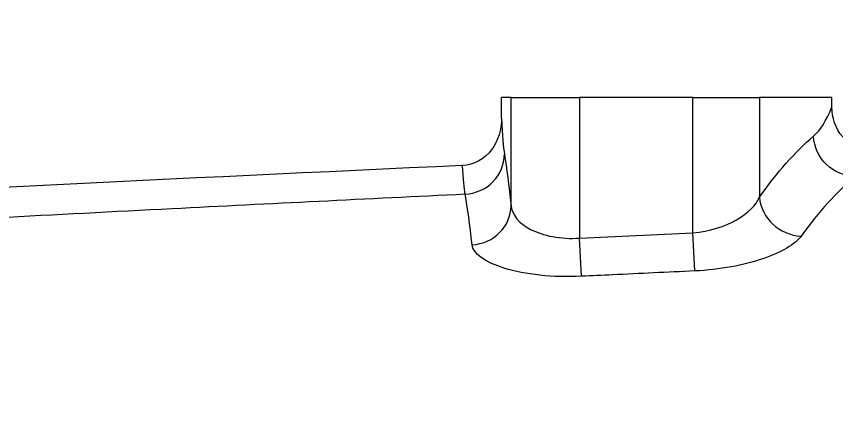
# Model space of a CAD drawing. Header units: millimetres. Extents: x 0 to 594, y 0 to 532.
# Drawn here: x 169.342 to 172.33, y 333.298 to 334.796 of the extents above; entities that cross this region are included whole.
import ezdxf

# ---------------------------------------------------------------- set-up
doc = ezdxf.new("R2010")
doc.units = ezdxf.units.MM
for name, color, linetype, true_color in [('1', 7, 'Continuous', 0xffffff), ('10', 7, 'Continuous', 0xffffff), ('4', 7, 'Continuous', 0xffffff)]:
    doc.layers.add(name, color=color, linetype=linetype, true_color=true_color)
doc.styles.add('iso-1', font='isocp.shx')
doc.dimstyles.get("Standard").update_dxf_attribs({"dimtxt": 0.18, "dimasz": 0.18, "dimexe": 0.18, "dimexo": 0.0625, "dimgap": 0.09, "dimtad": 0, "dimtih": 1, "dimtoh": 1, "dimdec": 4, "dimzin": 0, "dimdsep": 46, "dimtxsty": 'Standard', "dimcen": 0.09, "dimadec": 0, "dimazin": 0, "dimtfac": 1, "dimtdec": 4, "dimtofl": 0, "dimtmove": 0, "dimatfit": 3, "dimfxl": 1, "dimtolj": 1, "dimtzin": 0, "dimarcsym": 0})

# ---------------------------------------------------------------- blocks, each defined once
blk = doc.blocks.new('_U0')
at = {"layer": '1', "color": 250, "lineweight": 13}
for p, q in [((163.104778, 323.899195), (163.104778, 366.111489)), ((195.854778, 334.849195), (195.854778, 366.111489)), ((163.104778, 364.611489), (195.854778, 364.611489))]:
    blk.add_line(p, q, dxfattribs=at)
at = {"layer": '1', "color": 250, "lineweight": 18}
for points in [[(163.104778, 364.611489), (166.604776, 365.072273), (166.604779, 364.150705), (163.104778, 364.611489)], [(195.854778, 364.611489), (192.35478, 364.150705), (192.354776, 365.072273), (195.854778, 364.611489)]]:
    blk.add_solid(points, dxfattribs=at)
at = {"layer": '1', "color": 250, "linetype": 'Continuous', "lineweight": 18, "insert": (177.088725, 365.182542), "char_height": 3.5, "attachment_point": 7, "line_spacing_factor": 0.963855, "style": 'iso-1'}
blk.add_mtext('\\W0.6850;655', dxfattribs=at)

msp = doc.modelspace()

# ---------------------------------------------------------------- linework, layer by layer
at = {"layer": '1', "color": 250, "linetype": 'Continuous', "lineweight": 13}
msp.add_arc((163.10478, 409.45204), 121.09098, 275, 90, dxfattribs=at)
at = {"layer": '10', "color": 250, "linetype": 'Continuous', "lineweight": 18}
msp.add_arc((163.10478, 284.3992), 72.5978, 295, 185, dxfattribs=at)
at = {"layer": '4', "color": 250, "linetype": 'Continuous', "lineweight": 18}
for p, q in [((171.11113, 334.42388), (171.11113, 334.49919)), ((171.14635, 334.49919), (171.11113, 334.49919)), ((171.14635, 334.49919), (171.3962, 334.49919)), ((171.80946, 334.49919), (171.3962, 334.49919)), ((171.80946, 334.49919), (172.05203, 334.49919)), ((172.31644, 334.49919), (172.05203, 334.49919)), ((172.31644, 334.46476), (172.31644, 334.49919))]:
    msp.add_line(p, q, dxfattribs=at)
at = {"layer": '4', "color": 250, "linetype": 'Continuous', "lineweight": 13}
for p, q in [((171.14635, 334.1041), (171.14635, 334.49919)), ((171.3962, 334.49919), (171.3962, 333.98599)), ((171.80946, 334.00543), (171.80946, 334.49919)), ((172.05203, 334.49919), (172.05203, 334.13535)), ((171.40283, 333.84643), (171.3962, 333.98599)), ((171.81594, 333.86604), (171.80946, 334.00543))]:
    msp.add_line(p, q, dxfattribs=at)
for centre, major_axis, ratio, start_param, end_param in [((172.19758, 334.13535), (-0.12252, 0.08654), 0.917953, 0.6558724, 2.191885), ((170.99644, 334.1041), (0.14913, 0.01615), 0.951208, 4.6578083, 6.1698347)]:
    msp.add_ellipse(centre, major_axis=major_axis, ratio=ratio, start_param=start_param, end_param=end_param, dxfattribs=at)
for points in [[(172.24914, 334.35796), (172.27301, 334.37814), (172.29544, 334.41367), (172.31644, 334.46476)], [(171.11113, 334.42388), (171.11434, 334.36038), (171.11793, 334.31603), (171.12175, 334.29263)], [(172.05203, 334.13535), (172.1166, 334.22675), (172.18227, 334.3014), (172.24914, 334.35796)], [(171.12175, 334.29263), (171.13006, 334.24168), (171.13826, 334.17882), (171.14635, 334.1041)], [(170.97888, 334.14617), (170.97568, 334.16711), (170.97254, 334.20198), (170.96946, 334.25078)], [(172.40094, 334.21101), (172.33453, 334.1558), (172.26887, 334.08272), (172.20426, 333.99352)], [(171.00365, 333.96158), (170.99571, 334.0347), (170.98745, 334.09632), (170.97888, 334.14616)], [(171.3962, 333.98598), (171.53395, 333.99253), (171.6717, 333.99902), (171.80946, 334.00543)]]:
    msp.add_open_spline(points, degree=3, dxfattribs=at)
at = {"layer": '4', "color": 250, "linetype": 'Continuous', "lineweight": 18}
for points in [[(172.4584, 334.31274), (172.41915, 334.31125), (172.38024, 334.32797), (172.3288, 334.38611), (172.31644, 334.42558), (172.31644, 334.46476)], [(171.11113, 334.42388), (171.11113, 334.38245), (171.09927, 334.34085), (171.04959, 334.27531), (171.01102, 334.25264), (170.96946, 334.25078)]]:
    msp.add_open_spline(points, degree=3, knots=[0, 0, 0, 0, 0.5, 0.5, 1, 1, 1, 1], dxfattribs=at)
at = {"layer": '4', "color": 250, "linetype": 'Continuous', "lineweight": 13}
for points, knots in [([(172.40094, 334.21101), (172.363, 334.21127), (172.32461, 334.22723), (172.26846, 334.28159), (172.25104, 334.31966), (172.24914, 334.35796)], [0, 0, 0, 0, 0.5, 0.5, 1, 1, 1, 1]), ([(170.97888, 334.14617), (171.01673, 334.14818), (171.05367, 334.16485), (171.10618, 334.21868), (171.12147, 334.25556), (171.12175, 334.29263)], [0, 0, 0, 0, 0.5, 0.5, 1, 1, 1, 1]), ([(170.97888, 334.14616), (170.62253, 334.12863), (170.05311, 334.10062), (169.03862, 334.04749), (167.90082, 333.98531), (166.3926, 333.89919), (165.32958, 333.83614), (164.74611, 333.80153)], [0, 0, 0, 0, 0.1714647, 0.2739875, 0.4882219, 0.7190974, 1, 1, 1, 1]), ([(171.80946, 334.00543), (171.86986, 334.00993), (171.92643, 334.02845), (172.01073, 334.07702), (172.03923, 334.10636), (172.05203, 334.13535)], [0, 0, 0, 0, 0.5, 0.5, 1, 1, 1, 1]), ([(171.14635, 334.1041), (171.14847, 334.07276), (171.17296, 334.0412), (171.26162, 333.99465), (171.32778, 333.98078), (171.3962, 333.98598)], [0, 0, 0, 0, 0.5, 0.5, 1, 1, 1, 1]), ([(172.20426, 333.99352), (172.18284, 333.96395), (172.1338, 333.93424), (171.99559, 333.88697), (171.90728, 333.87034), (171.81594, 333.86605)], [0, 0, 0, 0, 0.5, 0.5, 1, 1, 1, 1]), ([(171.40283, 333.84643), (171.35059, 333.84392), (171.29902, 333.84539), (171.2033, 333.85554), (171.15943, 333.86425), (171.05037, 333.89759), (171.00712, 333.92952), (171.00365, 333.96158)], [0, 0, 0, 0, 0.25, 0.25, 0.5, 0.5, 1, 1, 1, 1]), ([(171.81594, 333.86605), (171.71605, 333.86135), (171.61617, 333.85662), (171.47846, 333.85005), (171.44065, 333.84824), (171.40283, 333.84643)], [0, 0, 0, 0, 0.725381, 0.725381, 1, 1, 1, 1])]:
    msp.add_open_spline(points, degree=3, knots=knots, dxfattribs=at)
at = {"layer": '4', "color": 250, "linetype": 'Continuous', "lineweight": 18}
msp.add_open_spline([(170.96946, 334.25078), (168.89933, 334.15783), (166.82644, 334.04119), (164.75377, 333.91454)], degree=3, dxfattribs=at)

# ---------------------------------------------------------------- dimensions: what is measured, and where the dimension line sits
at = {"layer": '1', "color": 250, "linetype": 'Continuous', "lineweight": 18}
dim = msp.add_linear_dim(base=(195.85478, 364.61149), p1=(163.10478, 323.3992), p2=(195.85478, 330.8992), dimstyle='Standard', override={"dimtxt": 3.5, "dimasz": 3.5, "dimexe": 1.5, "dimexo": 0.5, "dimgap": 1.75, "dimtad": 1, "dimtih": 1, "dimtoh": 0, "dimdec": 2, "dimlfac": 20, "dimzin": 8, "dimdsep": 46, "dimlunit": 2, "dimtxsty": 'iso-1', "dimsah": 1, "dimse1": 0, "dimse2": 0, "dimsd1": 0, "dimsd2": 0, "dimclrd": 250, "dimclre": 250, "dimclrt": 250, "dimtol": 0, "dimtm": -0.1, "dimtfac": 0.7, "dimtdec": 2, "dimtofl": 1, "dimtmove": 0, "dimatfit": 2, "dimtzin": 8, "dimlwd": 13, "dimlwe": 13}, dxfattribs=at)
dim.commit()
dim.dimension.update_dxf_attribs({"geometry": '_U0', "text_midpoint": (179.47978, 364.61149), "dimtype": 160})

doc.saveas('drawing.dxf')
